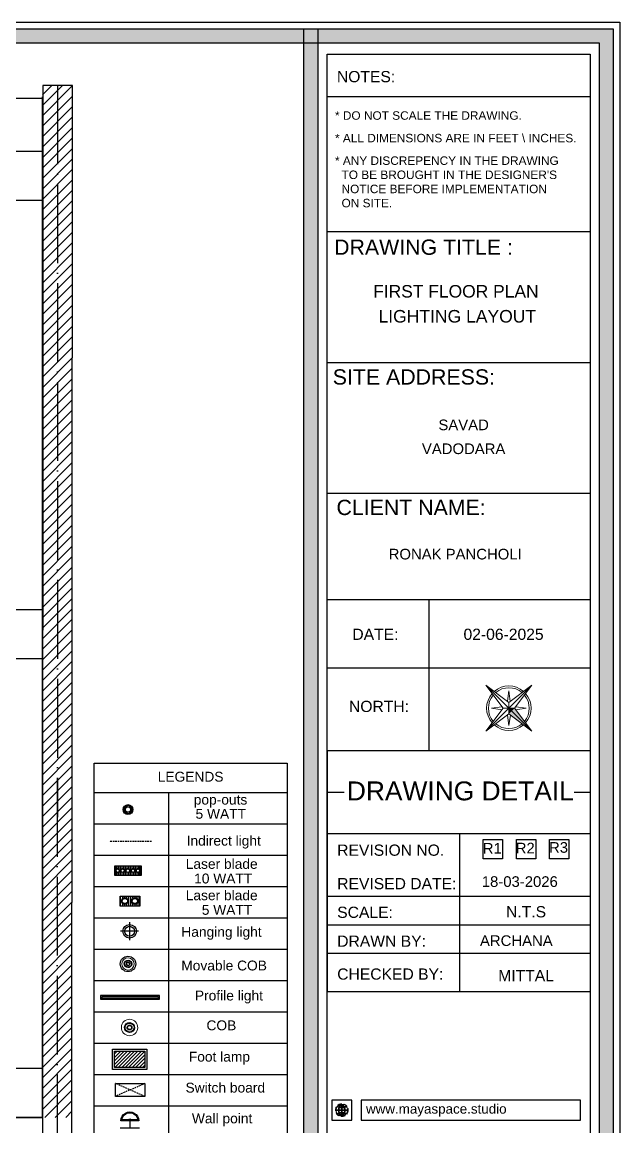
# Model space of a CAD drawing. Header units: millimetres. Extents: x 56222 to 3066687, y -650199 to -121287.
# Drawn here: x 129444.1 to 129626.2, y -185428.9 to -185092.7 of the extents above; entities that cross this region are included whole.
import ezdxf
from ezdxf.enums import TextEntityAlignment as Align

# ---------------------------------------------------------------- set-up
doc = ezdxf.new("R2010")
doc.units = ezdxf.units.MM
doc.header["$MEASUREMENT"] = 0
for name, pattern in [('00 . GROUND FLOOR$0$DASHED', [0.75, 0.5, -0.25]), ('ACAD_ISO04W100', [30, 24, -3, 0, -3]), ('DASHED', [0.75, 0.5, -0.25]), ('DASHED2', [0.375, 0.25, -0.125]), ('DASHEDX2', [1.5, 1, -0.5])]:
    doc.linetypes.add(name, pattern=pattern)
doc.layers.add('09ELECTRICAL', color=5, linetype='Continuous')
doc.layers.add('GROUND FLOOR  ( Text )', color=251, linetype='Continuous')
for name, color, linetype, lineweight in [('COLUMN', 1, 'Continuous', 30), ('Dimension', 10, 'DASHEDX2', 20), ('ELEC-wires', 1, 'DASHED2', 13), ('Electrical', 84, 'Continuous', 30), ('FIRST FLOOR', 7, 'Continuous', 9), ('FIRST FLOOR_( PLine )_', 251, 'Continuous', 30), ('FURNITURE', 32, 'Continuous', 9), ('GROUND FLOOR', 7, 'Continuous', 9), ('GROUND FLOOR  ( HATCH )', 251, 'Continuous', 9), ('NAME PLATE', 7, 'Continuous', 25), ('title block', 7, 'Continuous', 9), ('X_PLOT', 1, 'Continuous', 9)]:
    doc.layers.add(name, color=color, linetype=linetype, lineweight=lineweight)
doc.layers.add('XX~SLAB ( PLINE )', color=251, linetype='Continuous', plot=False)
doc.styles.add('Arial', font='arial.ttf')
doc.styles.get("Standard").update_dxf_attribs({"font": 'arial.ttf', "height": 6})

# ---------------------------------------------------------------- blocks, each defined once
blk = doc.blocks.new('DTGWEGEARG')
at = {"layer": 'Dimension', "true_color": 0x000000}
h = blk.add_hatch(color=18, dxfattribs=at)
h.dxf.hatch_style = 1
h.paths.add_polyline_path([(3.83, 2.34, 1), (0.85, 2.34, 1)])
h.paths.add_polyline_path([(2.51, 1.01, 0.105795), (2.96, 1.58, -0.055205), (3.3, 1.41, -0.169822)], flags=16)
h.paths.add_polyline_path([(2.41, 1.12), (2.41, 1.69, -0.058279), (2.81, 1.63, -0.103353)], flags=16)
h.paths.add_polyline_path([(2.26, 1.13, -0.101741), (1.87, 1.63, -0.057171), (2.26, 1.69)], flags=16)
h.paths.add_polyline_path([(2.17, 1.01, -0.169822), (1.38, 1.41, -0.055205), (1.72, 1.58, 0.105795)], flags=16)
h.paths.add_polyline_path([(3.02, 1.72, 0.081336), (3.13, 2.27), (3.68, 2.27, -0.152069), (3.4, 1.52, 0.05687)], flags=16)
h.paths.add_polyline_path([(2.87, 1.77, 0.061945), (2.41, 1.84), (2.41, 2.27), (2.98, 2.27, -0.081344)], flags=16)
h.paths.add_polyline_path([(2.26, 1.84, 0.060923), (1.8, 1.77, -0.081344), (1.7, 2.27), (2.26, 2.27)], flags=16)
h.paths.add_polyline_path([(1.66, 1.72, 0.05687), (1.28, 1.52, -0.152069), (1, 2.27), (1.55, 2.27, 0.081336)], flags=16)
h.paths.add_polyline_path([(2.41, 2.42), (2.41, 2.83, 0.061945), (2.87, 2.91, -0.080009), (2.98, 2.42)], flags=16)
h.paths.add_polyline_path([(3.13, 2.42, 0.080116), (3.02, 2.96, 0.05687), (3.4, 3.16, 0.028258), (3.3, 3.27, -0.055205), (2.96, 3.1, 0.105795), (2.51, 3.67, -0.36029), (3.68, 2.42)], flags=16)
h.paths.add_polyline_path([(2.26, 2.42), (1.7, 2.42, -0.080009), (1.8, 2.91, 0.060923), (2.26, 2.84)], flags=16)
h.paths.add_polyline_path([(1.55, 2.42), (1, 2.42, -0.150466), (1.28, 3.16, 0.05687), (1.66, 2.96, 0.080116)], flags=16)
h.paths.add_polyline_path([(2.41, 2.98), (2.41, 3.56, -0.103353), (2.81, 3.05, -0.058279)], flags=16)
h.paths.add_polyline_path([(2.26, 2.99, -0.057171), (1.87, 3.05, -0.101741), (2.26, 3.55)], flags=16)
h.paths.add_polyline_path([(1.72, 3.1, -0.055205), (1.38, 3.27, -0.169822), (2.17, 3.67, 0.105795)], flags=16)
blk.add_lwpolyline([(0, 0), (4.68, 0), (4.68, 4.68), (0, 4.68)], close=True)
at = {"layer": 'Dimension', "color": 18, "true_color": 0x000000}
for p, q in [((2.26, 3.55), (2.26, 2.99)), ((2.26, 2.84), (2.26, 2.42)), ((2.41, 3.56), (2.41, 2.98)), ((2.41, 2.83), (2.41, 2.42)), ((1, 2.42), (1.55, 2.42)), ((1, 2.27), (1.55, 2.27)), ((1.7, 2.42), (2.26, 2.42)), ((1.7, 2.27), (2.26, 2.27)), ((2.26, 2.27), (2.26, 1.84)), ((2.26, 1.69), (2.26, 1.13)), ((2.41, 2.42), (2.98, 2.42)), ((2.41, 2.27), (2.98, 2.27)), ((2.41, 2.27), (2.41, 1.84)), ((2.41, 1.69), (2.41, 1.12)), ((3.13, 2.42), (3.68, 2.42)), ((3.13, 2.27), (3.68, 2.27))]:
    blk.add_line(p, q, dxfattribs=at)
blk.add_circle((2.34, 2.34), 1.49, dxfattribs=at)
for centre, radius, start, end in [((2.34, 2.34), 1.34, 142.3819, 176.6093), ((2.34, 4.74), 1.9, 236.1399, 249.1595), ((2.34, 2.34), 1.34, 97.3549, 135.9073), ((2.34, 4.74), 1.75, 236.7417, 249.3811), ((3.28, 2.34), 1.73, 159.0567, 177.3789), ((3.28, 2.34), 1.58, 158.8325, 177.1302), ((3.28, 2.34), 1.73, 129.9301, 154.0867), ((2.34, 4.74), 1.9, 253.6799, 267.6253), ((3.28, 2.34), 1.58, 130.1073, 153.3446), ((2.34, 4.74), 1.75, 254.3336, 267.422), ((1.4, 2.34), 1.58, 26.6554, 50.2584), ((2.34, 4.74), 1.75, 272.3248, 285.6664), ((2.34, 4.74), 1.9, 272.1415, 286.3201), ((2.34, 2.34), 1.34, 3.3907, 82.6451), ((1.4, 2.34), 1.73, 25.9133, 50.0699), ((1.4, 2.34), 1.58, 2.8698, 21.1675), ((2.34, 4.74), 1.75, 290.6189, 303.2583), ((2.34, 4.74), 1.9, 290.8405, 303.8601), ((1.4, 2.34), 1.73, 2.6211, 20.9433), ((2.34, 2.34), 1.34, 183.0315, 217.6181), ((2.34, -0.06), 1.9, 110.8405, 123.8601), ((2.34, -0.06), 1.75, 110.6189, 123.2583), ((2.34, 2.34), 1.34, 224.0927, 262.6451), ((3.28, 2.34), 1.73, 182.3435, 200.9433), ((3.28, 2.34), 1.58, 182.5658, 201.1675), ((3.28, 2.34), 1.73, 205.9133, 230.0699), ((2.34, -0.06), 1.9, 92.3747, 106.3201), ((2.34, -0.06), 1.75, 92.578, 105.6664), ((3.28, 2.34), 1.58, 206.6554, 229.8927), ((2.34, -0.06), 1.9, 73.6799, 87.8585), ((2.34, -0.06), 1.75, 74.3336, 87.6752), ((1.4, 2.34), 1.58, 309.7416, 333.3446), ((1.4, 2.34), 1.73, 309.9301, 334.0867), ((2.34, 2.34), 1.34, 277.3549, 315.9073), ((1.4, 2.34), 1.58, 338.8325, 357.4342), ((2.34, -0.06), 1.75, 56.7417, 69.3811), ((1.4, 2.34), 1.73, 339.0567, 357.6565), ((2.34, -0.06), 1.9, 56.1399, 69.1595), ((2.34, 2.34), 1.34, 322.3819, 356.9685)]:
    blk.add_arc(centre, radius, start, end, dxfattribs=at)
blk = doc.blocks.new('4t')
at = {"transparency": 33554607}
h = blk.add_hatch(color=1, dxfattribs=at)
h.dxf.hatch_style = 1
h.paths.add_polyline_path([(45531.33, -35822.29), (45529.23, -35821.83), (45528.09, -35837.01)])
h = blk.add_hatch(color=1, dxfattribs=at)
h.dxf.hatch_style = 1
h.paths.add_polyline_path([(45531.8, -35820.19), (45529.23, -35821.83), (45531.33, -35822.29)])
h = blk.add_hatch(color=1, dxfattribs=at)
h.dxf.hatch_style = 1
h.paths.add_polyline_path([(45531.8, -35820.19), (45531.33, -35822.29), (45533.44, -35822.75)])
h = blk.add_hatch(color=1, dxfattribs=at)
h.dxf.hatch_style = 1
h.paths.add_polyline_path([(45533.44, -35822.75), (45531.33, -35822.29), (45528.09, -35837.01)])
at = {"layer": 'title block', "color": 7, "lineweight": 9}
for p, q in [((45535.51, -35803.37), (45530.16, -35817.62)), ((45535.51, -35803.37), (45531.8, -35820.19)), ((45534.36, -35818.55), (45535.51, -35803.37)), ((45530.5, -35816.7), (45526.88, -35812.49)), ((45526.88, -35812.49), (45529.18, -35817.55)), ((45539.5, -35815.27), (45534.44, -35817.57)), ((45535.28, -35818.89), (45539.5, -35815.27)), ((45530.16, -35817.62), (45514.98, -35816.48)), ((45514.98, -35816.48), (45529.23, -35821.83)), ((45514.98, -35816.48), (45531.8, -35820.19)), ((45528.31, -35821.48), (45524.1, -35825.11)), ((45531.8, -35820.19), (45528.09, -35837.01)), ((45529.23, -35821.83), (45528.09, -35837.01)), ((45531.8, -35820.19), (45529.23, -35821.83)), ((45531.8, -35820.19), (45530.16, -35817.62)), ((45534.36, -35818.55), (45531.8, -35820.19)), ((45533.44, -35822.75), (45531.8, -35820.19)), ((45531.8, -35820.19), (45548.62, -35823.9)), ((45548.62, -35823.9), (45534.36, -35818.55)), ((45524.1, -35825.11), (45529.16, -35822.81)), ((45528.09, -35837.01), (45533.44, -35822.75)), ((45533.09, -35823.67), (45536.71, -35827.89)), ((45533.44, -35822.75), (45548.62, -35823.9)), ((45536.71, -35827.89), (45534.42, -35822.83))]:
    blk.add_line(p, q, dxfattribs=at)
for radius, start, end in [(11.79, 81.35997, 163.76651), (10.83, 82.42855, 162.69793), (10.83, 352.42855, 72.69793), (11.79, 351.35997, 73.76651), (11.79, 171.35997, 253.76651), (10.83, 172.42855, 252.69793), (11.79, 261.35997, 343.76651), (10.83, 262.42855, 342.69793)]:
    blk.add_arc((45531.8, -35820.19), radius, start, end, dxfattribs=at)
blk = doc.blocks.new('LAYOUT FILE')
at = {"layer": 'NAME PLATE', "true_color": 0xd39e00}
h = blk.add_hatch(color=42, dxfattribs=at)
h.paths.add_polyline_path([(3346889.83, -513806.18), (3346889.83, -514260.7), (3347535.56, -514260.7), (3347535.56, -513806.18)])
h.paths.add_polyline_path([(3346894.36, -513810.71), (3347531.03, -513810.71), (3347531.03, -514256.17), (3346894.36, -514256.17)], flags=16)
blk.add_hatch(color=42, dxfattribs=at).paths.add_polyline_path([(3347433.6, -514256.17), (3347438.13, -514256.17), (3347438.13, -513806.18), (3347433.6, -513806.18)])
at = {"layer": 'NAME PLATE', "color": 42, "true_color": 0xd39e00}
for p, q in [((3347527.96, -513828.55), (3347441.2, -513828.55)), ((3347527.96, -513872.99), (3347441.2, -513872.99)), ((3347527.96, -513916.26), (3347441.2, -513916.26)), ((3347527.96, -513959.27), (3347441.2, -513959.27)), ((3347527.96, -513994.31), (3347441.2, -513994.31)), ((3347474.77, -513994.31), (3347474.77, -514044.12)), ((3347527.96, -514016.86), (3347441.2, -514016.86)), ((3347527.96, -514044.12), (3347441.2, -514044.12)), ((3347441.2, -514044.12), (3347441.2, -514123.43)), ((3347527.96, -514044.12), (3347527.96, -514123.43)), ((3347441.2, -514057.72), (3347446.81, -514057.72)), ((3347522.72, -514057.72), (3347527.96, -514057.72)), ((3347441.2, -514071.32), (3347527.96, -514071.32)), ((3347484.98, -514123.43), (3347484.98, -514071.32)), ((3347527.96, -514092.16), (3347441.2, -514092.16)), ((3347527.96, -514101.55), (3347441.2, -514101.55)), ((3347527.96, -514110.94), (3347441.2, -514110.94)), ((3347441.2, -514123.43), (3347527.96, -514123.43))]:
    blk.add_line(p, q, dxfattribs=at)
for points in [[(3346887.56, -513803.91), (3347537.83, -513803.91), (3347537.83, -514262.96), (3346887.56, -514262.96)], [(3346889.83, -513806.18), (3347535.56, -513806.18), (3347535.56, -514260.7), (3346889.83, -514260.7)], [(3347433.6, -514256.17), (3347433.6, -513806.18), (3347438.13, -513806.18), (3347438.13, -514256.17)], [(3346894.36, -513810.71), (3347531.03, -513810.71), (3347531.03, -514256.17), (3346894.36, -514256.17)], [(3347441.2, -514252.44), (3347441.2, -513814.44), (3347527.96, -513814.44), (3347527.96, -514252.44)], [(3347492.73, -514073.33), (3347499.12, -514073.33), (3347499.12, -514079.72), (3347492.73, -514079.72)], [(3347503.67, -514073.33), (3347510.06, -514073.33), (3347510.06, -514079.72), (3347503.67, -514079.72)], [(3347514.62, -514073.33), (3347521.01, -514073.33), (3347521.01, -514079.72), (3347514.62, -514079.72)]]:
    blk.add_lwpolyline(points, close=True, dxfattribs=at)
at = {"layer": 'NAME PLATE', "color": 18, "true_color": 0x000000}
blk.add_lwpolyline([(3347452.43, -514165.84), (3347524.78, -514165.84), (3347524.78, -514159.23), (3347452.43, -514159.23)], close=True, dxfattribs=at)
at = {"layer": 'NAME PLATE', "xscale": 0.6215000753186288, "yscale": 0.6215000753186288, "zscale": 0.6215000753186288, "rotation": 57.43675864906671}
blk.add_blockref('4t', (3313507.76, -525897.34), dxfattribs=at)
at = {"layer": 'NAME PLATE', "color": 42, "true_color": 0xd39e00, "xscale": 1.413658832510879, "yscale": 1.413658832510879, "zscale": 1.413658832510879}
blk.add_blockref('DTGWEGEARG', (3347442.76, -514165.84), dxfattribs=at)
at = {"layer": 'NAME PLATE', "style": 'Arial'}
for s, height, p in [('NOTES:', 3.699, (3347454.07, -513823.73)), ('DRAWING TITLE : ', 5.0338, (3347474.01, -513880.61)), ('SITE ADDRESS:', 5.0338, (3347469.85, -513923.39)), ('CLIENT NAME:', 5.0338, (3347468.93, -513966.4)), ('DATE:', 3.699, (3347457.17, -514007.54)), ('02-06-2025', 3.699, (3347499.44, -514007.54)), ('NORTH:', 3.699, (3347458.35, -514031.31)), ('DRAWING DETAIL', 6.2234, (3347485.18, -514060.42)), ('REVISION NO.', 3.6986, (3347462.21, -514078.69)), ('REVISED DATE: ', 3.6986, (3347464.94, -514089.72)), ('SCALE:', 3.699, (3347453.75, -514099.17)), ('DRAWN BY:', 3.699, (3347459.2, -514108.68)), ('CHECKED BY:', 3.6986, (3347462.07, -514119.53)), ('MITTAL', 3.699, (3347506.87, -514120.02))]:
    blk.add_text(s, height=height, dxfattribs=at).set_placement(p, align=Align.CENTER)
for s, insert, char_height, width, attachment_point in [('* DO NOT SCALE THE DRAWING.', (3347443.82, -513833.31, 0), 2.7974, 108.0765, 1), ('* ALL DIMENSIONS ARE IN FEET \\\\ INCHES.', (3347443.82, -513840.75, 0), 2.7974, 108.0765, 1), ("* ANY DISCREPENCY IN THE DRAWING \\P  TO BE BROUGHT IN THE DESIGNER'S\\P  NOTICE BEFORE IMPLEMENTATION \\P  ON SITE.", (3347443.82, -513848.18, 0), 2.7974, 108.0765, 1), ('N.T.S', (3347506.87, -514095.29, 0), 3.699, 7.2187, 2)]:
    blk.add_mtext(s, dxfattribs=dict(at, insert=insert, char_height=char_height, width=width, attachment_point=attachment_point))
at = {"layer": 'NAME PLATE', "color": 18, "true_color": 0x000000, "insert": (3347454.06, -514160.52, 0), "char_height": 3.1609, "attachment_point": 1}
blk.add_mtext_dynamic_manual_height_columns('www.mayaspace.studio', width=49.6053, gutter_width=41.49, heights=[0], dxfattribs=at)
blk = doc.blocks.new('FLOOR LT.')
at = {"layer": '09ELECTRICAL'}
h = blk.add_hatch(dxfattribs=at)
h.set_pattern_fill('ANSI31', color=256, scale=6.05916, angle=180, style=0)
h.set_pattern_definition([(225, (8190.6031, -14293.93296), (0.535559115, -0.535559115), [])])
h.paths.add_polyline_path([(0.56, -5.52), (-8.83, -5.52), (-8.83, -0.49), (0.56, -0.49)])
for points in [[(1.17, -6.13), (-9.43, -6.13), (-9.43, 0.12), (1.17, 0.12)], [(0.56, -5.52), (-8.83, -5.52), (-8.83, -0.49), (0.56, -0.49)]]:
    blk.add_lwpolyline(points, close=True, dxfattribs=at)
blk = doc.blocks.new('A$C2E9001B6')
at = {"layer": 'Electrical', "ltscale": 10}
for p, q in [((0, 5), (5.83, 5)), ((2.92, 2.71), (2.92, 5)), ((0.21, 2.71), (5.62, 2.71)), ((0.51, 2.42), (5.32, 2.42))]:
    blk.add_line(p, q, dxfattribs=at)
at = {"layer": 'Electrical', "ltscale": 10, "extrusion": (0, 0, -1)}
for centre, major_axis, start_param, end_param in [((2.92, 2.71), (-1.91, 1.91), 2.356194, 5.497787), ((2.92, 2.71), (1.71, 1.71), 0.902965, 3.809424), ((2.92, 2.43), (-0.223, 0.223), 2.378522, 5.47546)]:
    blk.add_ellipse(centre, major_axis=major_axis, ratio=1, start_param=start_param, end_param=end_param, dxfattribs=at)
blk = doc.blocks.new('asaasd')
at = {"layer": 'Electrical', "color": 5, "lineweight": 5, "ltscale": 8}
blk.add_ellipse((4539.27, 3683.15), major_axis=(1.69, -1.84), ratio=1, start_param=-0.785398, end_param=5.497787, dxfattribs=at)
at = {"layer": 'Electrical', "color": 5, "ltscale": 8}
for major_axis, start_param, end_param in [((1.02, -1.1), -0.785398, 5.497787), ((-1.01, -0.93), 0.785398, 7.068583), ((-0.544, -0.501), 0.785398, 7.068583), ((-0.453, -0.417), 0.785398, 7.068583)]:
    blk.add_ellipse((4539.27, 3683.15), major_axis=major_axis, ratio=1, start_param=start_param, end_param=end_param, dxfattribs=at)

msp = doc.modelspace()

# ---------------------------------------------------------------- hatches: boundary and pattern name
at = {"layer": 'Electrical', "lineweight": 25, "true_color": 0x000000}
h = msp.add_hatch(dxfattribs=at)
h.set_pattern_fill('ANSI31', color=18, scale=4, angle=225)
h.set_pattern_definition([(270, (142471.61063, -206320.2476), (0.5, -2e-16), [])])
h.paths.add_polyline_path([(129478.09, -185352.41), (129478.96, -185351.36, -0.675401), (129479.42, -185350.22, -0.15536), (129479.8, -185350.34), (129480.42, -185349.59), (129480.42, -185349.41), (129472.33, -185349.41), (129472.33, -185352.41)])
h.paths.add_polyline_path([(129473.19, -185351.54, -1), (129473.19, -185350.22, -1)], flags=16)
h.paths.add_polyline_path([(129474.75, -185350.22, -1), (129474.75, -185351.54, -1)], flags=16)
h.paths.add_polyline_path([(129473.19, -185351.41, -1), (129473.19, -185350.35, -1)], flags=0)
h.paths.add_polyline_path([(129474.75, -185350.35, -1), (129474.75, -185351.41, -1)], flags=0)
h.paths.add_polyline_path([(129476.3, -185350.22, -1), (129476.3, -185351.54, -1)], flags=16)
h.paths.add_polyline_path([(129476.3, -185350.35, -1), (129476.3, -185351.41, -1)], flags=0)
h.paths.add_polyline_path([(129477.86, -185350.22, -1), (129477.86, -185351.54, -1)], flags=16)
h.paths.add_polyline_path([(129477.86, -185350.35, -1), (129477.86, -185351.41, -1)], flags=0)
h.paths.add_polyline_path([(129478.96, -185351.36), (129478.09, -185352.41), (129480.42, -185352.41), (129480.42, -185349.59), (129479.8, -185350.34, -0.731062), (129479.42, -185351.54, -0.193744)], flags=17)
h = msp.add_hatch(dxfattribs=at)
h.set_pattern_fill('ANSI31', color=18, scale=5, angle=45)
h.set_pattern_definition([(90, (128872.24974, -184775.1127), (-0.625, 0), [])])
h.paths.add_polyline_path([(129479.93, -185358.67), (129473.93, -185358.67), (129473.93, -185361.67), (129479.93, -185361.67)])
h.paths.add_polyline_path([(129476.43, -185360.12, -1), (129474.43, -185360.12, -1)], flags=16)
h.paths.add_polyline_path([(129479.43, -185360.12, -1), (129477.43, -185360.12, -1)], flags=16)
at = {"layer": 'GROUND FLOOR  ( HATCH )', "transparency": 33554687}
h = msp.add_hatch(dxfattribs=at)
h.set_pattern_fill('ANSI31', color=6, scale=18, style=0)
h.set_pattern_definition([(45, (12918.6046, -22812.7886), (-1.590990258, 1.590990258), [])])
h.paths.add_polyline_path([(129459.29, -185111.95), (129450.29, -185111.95), (129450.29, -185425.96), (129459.29, -185425.96)])

# ---------------------------------------------------------------- linework, layer by layer
at = {"color": 242, "linetype": 'DASHED', "true_color": 0xcd2027}
for p, q in [((129481.53, -185419.59), (129472.53, -185415.61)), ((129481.53, -185415.61), (129472.53, -185419.59))]:
    msp.add_line(p, q, dxfattribs=at)
at = {"layer": 'COLUMN', "transparency": 33554687}
for points in [[(129437.29, -185131.96), (129450.29, -185131.96), (129450.29, -185146.96), (129437.29, -185146.96)], [(129437.29, -185131.96), (129450.29, -185131.96), (129450.29, -185146.96), (129437.29, -185146.96)], [(129439.79, -185271.46), (129450.29, -185271.46), (129450.29, -185286.46), (129439.79, -185286.46)], [(129439.79, -185410.96), (129450.29, -185410.96), (129450.29, -185425.96), (129439.79, -185425.96)]]:
    msp.add_lwpolyline(points, close=True, dxfattribs=at)
at = {"layer": 'ELEC-wires', "color": 5, "linetype": 'ByBlock', "lineweight": 30, "ltscale": 4}
msp.add_lwpolyline([(129472.53, -185415.61), (129481.53, -185415.61), (129481.53, -185419.59), (129472.53, -185419.59)], close=True, dxfattribs=at)
at = {"layer": 'Electrical', "color": 0}
for p, q in [((129466.01, -185327.1), (129524.8, -185327.1)), ((129488.66, -185327.1), (129488.66, -185451.11))]:
    msp.add_line(p, q, dxfattribs=at)
at = {"layer": 'Electrical', "color": 18, "true_color": 0x000000}
for p, q in [((129466.01, -185327.1), (129524.8, -185327.1)), ((129466.01, -185336.64), (129524.8, -185336.64)), ((129466.01, -185346.18), (129524.8, -185346.18)), ((129466.01, -185355.72), (129524.8, -185355.72)), ((129466.01, -185365.26), (129524.8, -185365.26)), ((129466.01, -185374.8), (129524.8, -185374.8)), ((129466.01, -185374.8), (129524.8, -185374.8)), ((129466.01, -185384.34), (129524.8, -185384.34)), ((129466.01, -185393.87), (129524.8, -185393.87)), ((129466.01, -185403.41), (129524.8, -185403.41)), ((129466.01, -185412.95), (129524.8, -185412.95)), ((129466.01, -185422.49), (129524.8, -185422.49))]:
    msp.add_line(p, q, dxfattribs=at)
at = {"layer": 'Electrical', "color": 3, "linetype": '00 . GROUND FLOOR$0$DASHED', "lineweight": 30}
msp.add_line((129483.47, -185342.05), (129470.71, -185342.05), dxfattribs=at)
at = {"layer": 'Electrical'}
for p, q in [((129476.84, -185366.59), (129476.84, -185372.07)), ((129479.58, -185369.33), (129474.09, -185369.33))]:
    msp.add_line(p, q, dxfattribs=at)
at = {"layer": 'Electrical', "color": 0}
msp.add_lwpolyline([(129466.01, -185318.2), (129524.8, -185318.2), (129524.8, -185451.11), (129466.01, -185451.11)], close=True, dxfattribs=at)
at = {"layer": 'Electrical', "color": 240, "true_color": 0xed1f24}
for points in [[(129480.42, -185352.41), (129472.33, -185352.41), (129472.33, -185349.41), (129480.42, -185349.41)], [(129479.93, -185361.67), (129473.93, -185361.67), (129473.93, -185358.67), (129479.93, -185358.67)]]:
    msp.add_lwpolyline(points, close=True, dxfattribs=at)
at = {"layer": 'Electrical', "color": 7, "lineweight": 30}
msp.add_lwpolyline([(129467.94, -185389.98), (129485.98, -185389.98), (129485.98, -185388.92), (129467.94, -185388.92)], close=True, dxfattribs=at)
at = {"layer": 'Electrical', "color": 175, "lineweight": 30, "ltscale": 8, "true_color": 0x4554a5}
for points in [[(129485.58, -185389.15), (129485.58, -185389.77), (129468.46, -185389.77), (129468.46, -185389.15)], [(129485.56, -185389.16), (129485.56, -185389.75), (129468.47, -185389.75), (129468.47, -185389.16)]]:
    msp.add_lwpolyline(points, close=True, dxfattribs=at)
at = {"layer": 'Electrical', "color": 18, "ltscale": 8, "true_color": 0x000000}
for radius in [1.5, 1.3, 0.904, 0.804]:
    msp.add_circle((129476.36, -185332.3), radius, dxfattribs=at)
at = {"layer": 'Electrical', "color": 18, "lineweight": 25, "true_color": 0x000000}
for centre, radius in [((129473.19, -185350.88), 0.662), ((129473.19, -185350.88), 0.53), ((129474.75, -185350.88), 0.662), ((129474.75, -185350.88), 0.53), ((129476.3, -185350.88), 0.662), ((129476.3, -185350.88), 0.53), ((129477.86, -185350.88), 0.662), ((129477.86, -185350.88), 0.53), ((129479.42, -185350.88), 0.662), ((129479.42, -185350.88), 0.53), ((129475.43, -185360.12), 1), ((129475.43, -185360.12), 0.8), ((129478.43, -185360.12), 1), ((129478.43, -185360.12), 0.8)]:
    msp.add_circle(centre, radius, dxfattribs=at)
at = {"layer": 'Electrical'}
for radius in [2.06, 1.5]:
    msp.add_circle((129476.84, -185369.33), radius, dxfattribs=at)
at = {"layer": 'Electrical', "color": 5, "lineweight": 5, "ltscale": 8}
msp.add_ellipse((129476.83, -185398.62), major_axis=(1.69, -1.84), ratio=1, start_param=-0.785398, end_param=5.497787, dxfattribs=at)
at = {"layer": 'Electrical', "color": 5, "ltscale": 8}
for major_axis, start_param, end_param in [((1.02, -1.1), -0.785398, 5.497787), ((-1.01, -0.93), 0.785398, 7.068583), ((-0.544, -0.501), 0.785398, 7.068583), ((-0.453, -0.417), 0.785398, 7.068583)]:
    msp.add_ellipse((129476.83, -185398.62), major_axis=major_axis, ratio=1, start_param=start_param, end_param=end_param, dxfattribs=at)
at = {"layer": 'FIRST FLOOR', "transparency": 33554687}
for p, q in [((129450.29, -185115.46), (129450.29, -185425.96)), ((129450.29, -185425.96), (129204.29, -185425.96))]:
    msp.add_line(p, q, dxfattribs=at)
at = {"layer": 'FIRST FLOOR_( PLine )_', "transparency": 33554687}
for p, q in [((129450.29, -185115.96), (129405.29, -185115.96)), ((129450.29, -185425.96), (129450.29, -185115.46)), ((129441.29, -185425.96), (129450.29, -185425.96))]:
    msp.add_line(p, q, dxfattribs=at)
msp.add_lwpolyline([(129450.29, -185271.46), (129450.29, -185115.96), (129403.29, -185115.96), (129403.29, -185120.46), (129437.29, -185120.46)], dxfattribs=at)
at = {"layer": 'FURNITURE', "color": 1, "linetype": 'ByBlock', "lineweight": 30}
msp.add_circle((129476.36, -185379.27), 2.35, dxfattribs=at)
at = {"layer": 'GROUND FLOOR', "color": 1, "linetype": 'ACAD_ISO04W100', "transparency": 33554687}
msp.add_line((129454.94, -185111.95), (129454.79, -185425.96), dxfattribs=at)
at = {"layer": 'GROUND FLOOR', "transparency": 33554687}
for p, q in [((129459.44, -185111.95), (129459.29, -185453.08)), ((129450.38, -185261.09), (129450.29, -185453.08)), ((129450.29, -185425.96), (129450.29, -185453.08))]:
    msp.add_line(p, q, dxfattribs=at)
at = {"layer": 'GROUND FLOOR', "color": 6, "lineweight": 30, "transparency": 33554687}
msp.add_lwpolyline([(129459.45, -185111.95), (129450.45, -185111.95), (129450.29, -185443.58), (129459.29, -185443.58)], close=True, dxfattribs=at)
at = {"layer": 'X_PLOT', "linetype": 'ACAD_ISO04W100', "lineweight": 30, "transparency": 33554687}
msp.add_line((129454.94, -185111.95), (129454.79, -185453.08), dxfattribs=at)
at = {"layer": 'XX~SLAB ( PLINE )', "transparency": 33554687}
msp.add_lwpolyline([(129293.61, -185115.77), (129450.29, -185115.96), (129450.29, -185425.96), (129441.29, -185425.96), (129421.49, -185425.96), (129381.15, -185425.96), (129355.79, -185425.96), (129213.29, -185425.96), (129213.29, -185461.96), (129045.29, -185461.96), (129045.29, -185115.46)], dxfattribs=at)

# ---------------------------------------------------------------- block references
at = {"xscale": 0.7478983196289134, "yscale": 0.7478983196289134, "zscale": 0.7478983196289134, "rotation": 270}
msp.add_blockref('asaasd', (126721.74, -181984.36), dxfattribs=at)
at = {"transparency": 33554687, "rotation": 180}
msp.add_blockref('A$C2E9001B6', (129479.84, -185424.27, 0), dxfattribs=at)
at = {"layer": '09ELECTRICAL', "linetype": 'Continuous', "xscale": 0.9844334334397289, "yscale": 0.9844334334397289, "zscale": 0.9844334334397289}
msp.add_blockref('FLOOR LT.', (129480.95, -185405.37), dxfattribs=at)
at = {"layer": 'NAME PLATE', "lineweight": 0, "transparency": 33554687, "xscale": 0.923144149751698, "yscale": 0.923144149751698, "zscale": 0.923144149751698}
msp.add_blockref('LAYOUT FILE', (-2960633.79, 289222.37, 0.22), dxfattribs=at)

# ---------------------------------------------------------------- texts
at = {"layer": 'Electrical', "color": 1, "char_height": 3, "attachment_point": 3}
for s, insert in [('LEGENDS', (129505.44, -185320.81)), ('pop-outs', (129512.69, -185327.79)), ('5 WATT', (129512.3, -185332.1)), ('Indirect light', (129516.81, -185340.27)), ('Laser blade', (129515.84, -185347.34)), ('10 WATT', (129514.2, -185351.78)), ('Laser blade', (129515.84, -185356.89)), ('5 WATT', (129514.2, -185361.33)), ('Hanging light', (129517.06, -185368.01)), ('Movable COB', (129518.67, -185378.26)), ('Profile light', (129517.46, -185387.39)), ('COB', (129509.34, -185396.46)), ('Foot lamp', (129513.52, -185406)), ('Switch board', (129518.11, -185415.41)), ('Wall point', (129514.22, -185424.77))]:
    msp.add_mtext_dynamic_manual_height_columns(s, width=72.3624, gutter_width=1, heights=[3.83], dxfattribs=dict(at, insert=insert))
at = {"layer": 'GROUND FLOOR  ( Text )', "transparency": 33554687, "insert": (129576.65, -185182.24, 0.12), "char_height": 3.8177, "width": 92.5776, "attachment_point": 5, "style": 'Arial'}
msp.add_mtext('LIGHTING LAYOUT', dxfattribs=at)
at = {"layer": 'NAME PLATE', "transparency": 33554687, "style": 'Arial'}
for s, height, p in [('FIRST FLOOR PLAN', 3.797, (129576.21, -185176.51, 0.12)), (' SAVAD ', 3.242, (129578.57, -185216.88, 0.22)), ('VADODARA', 3.242, (129578.57, -185224.15, 0.22)), ('RONAK PANCHOLI    ', 3.2417, (129578.52, -185256.21, 0.22)), ('18-03-2026', 3.242, (129595.68, -185355.84, 0.22)), ('ARCHANA', 3.242, (129594.62, -185373.81, 0.22))]:
    msp.add_text(s, height=height, dxfattribs=at).set_placement(p, align=Align.CENTER)
at = {"layer": 'NAME PLATE', "transparency": 33554687, "char_height": 3.242, "width": 4.4602, "attachment_point": 2, "style": 'Arial'}
for s, insert in [('R1', (129587.29, -185342.48, 0.22)), ('R2', (129597.33, -185342.41, 0.22)), ('R3', (129607.47, -185342.21, 0.22))]:
    msp.add_mtext(s, dxfattribs=dict(at, insert=insert))

doc.saveas('drawing.dxf')
